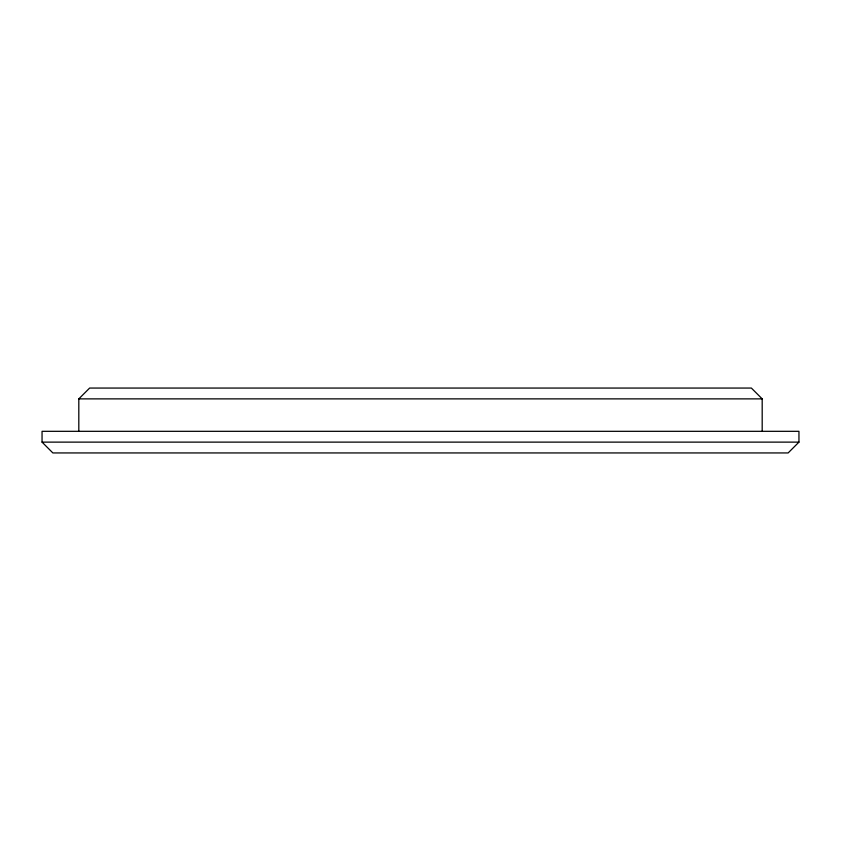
<?xml version="1.0" encoding="UTF-8"?>
<svg xmlns="http://www.w3.org/2000/svg" width="841" height="841" viewBox="0 0 841 841"><rect width="100%" height="100%" fill="white"/><g stroke="black" fill="none" stroke-linecap="round" stroke-linejoin="round"><path stroke-width="1.26" d="M78.812 431.317L78.812 398.876L89.63 388.058L751.37 388.058L762.188 398.876L762.188 431.317M798.95 442.124L788.133 452.942L52.867 452.942L42.05 442.124L42.05 431.317L798.95 431.317L798.95 442.124L42.05 442.124M78.812 398.876L762.188 398.876"/></g></svg>
